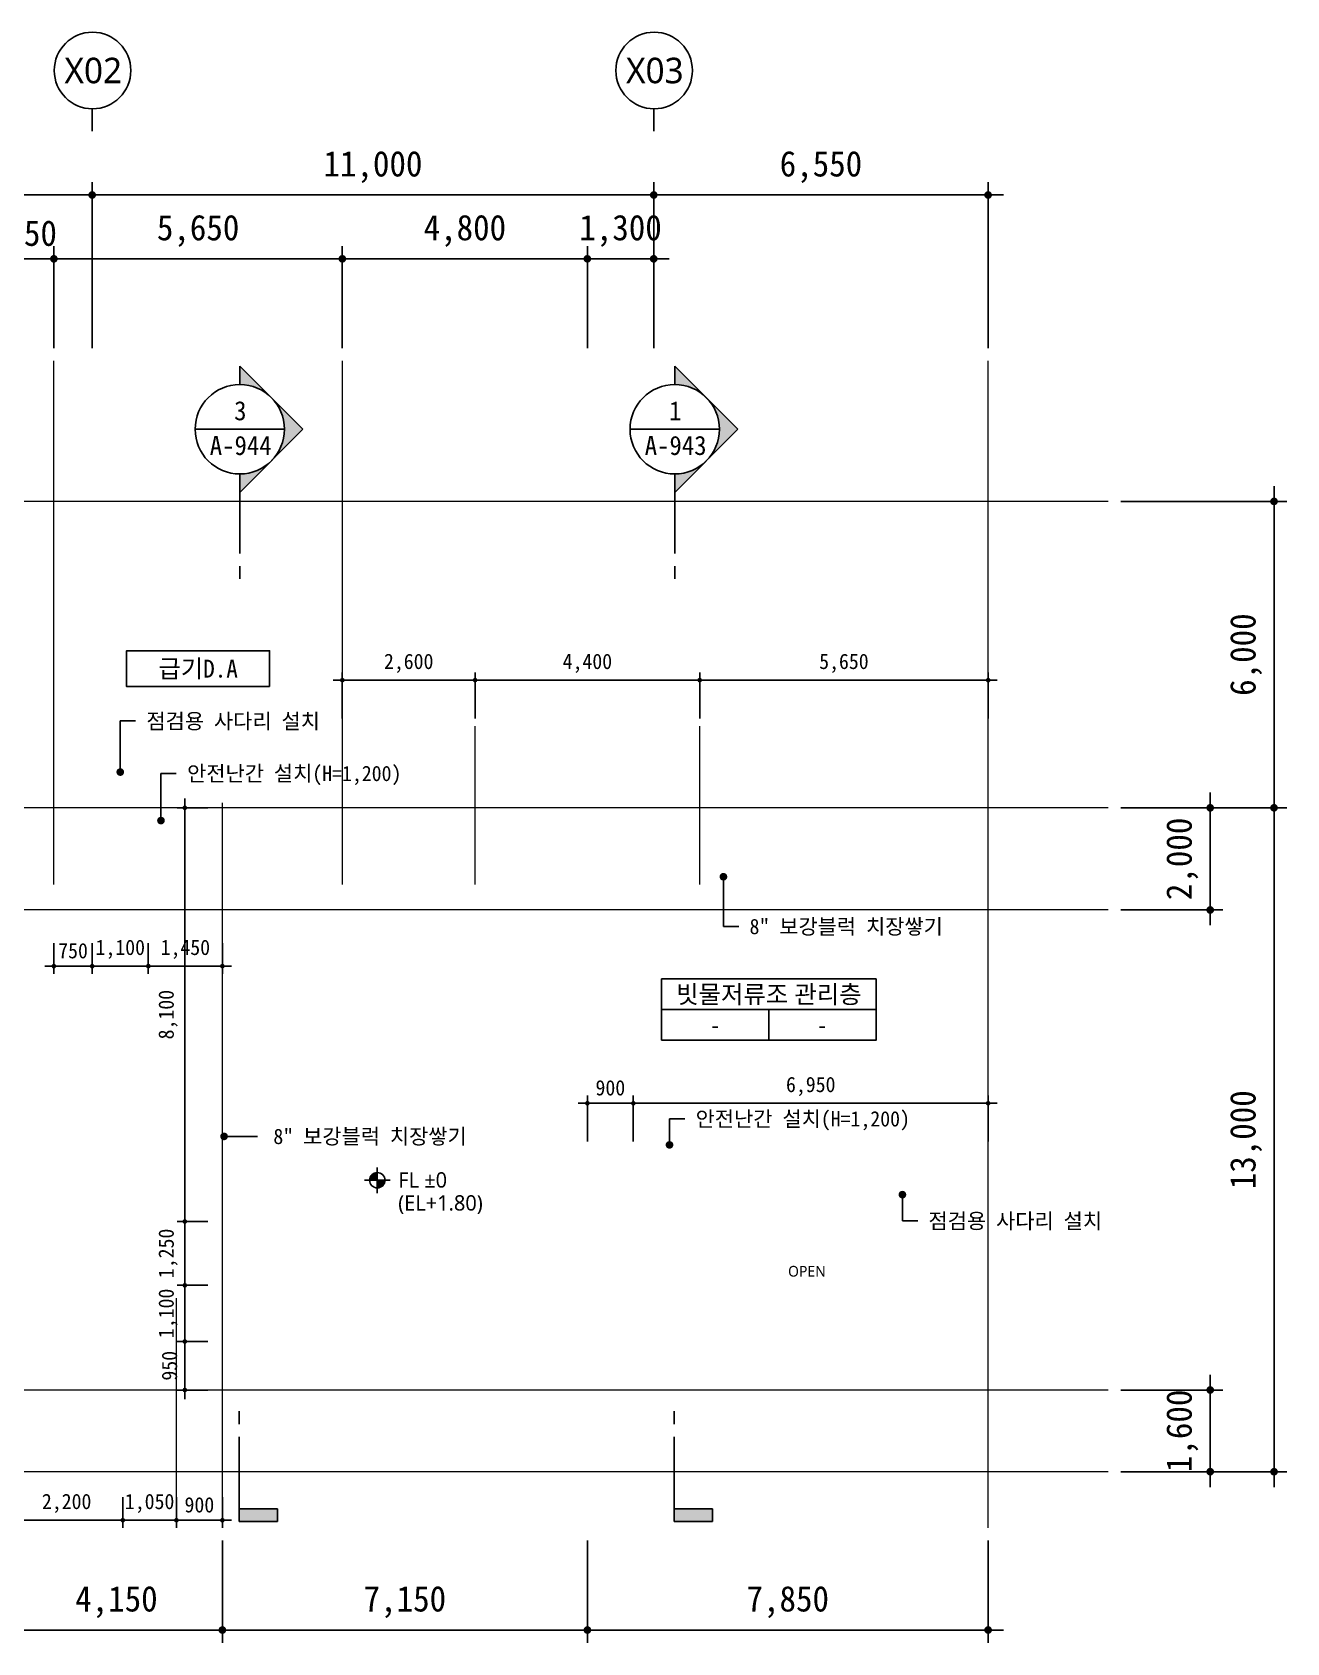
# Model space of a CAD drawing. Header units: inches. Extents: x 224105 to 519834, y 3350 to 70638.
# Drawn here: x 244917 to 269492, y 39100 to 70638 of the extents above; entities that cross this region are included whole.
import ezdxf
from ezdxf.enums import TextEntityAlignment as Align

# ---------------------------------------------------------------- set-up
doc = ezdxf.new("R2010")
doc.units = ezdxf.units.IN
doc.header["$MEASUREMENT"] = 0
doc.linetypes.add('CEN', pattern=[62, 60, -1, 0, -1])
doc.layers.get('0').update_dxf_attribs({"linetype": 'CONTINUOUS'})
for name, color, linetype, lineweight in [('A-AXIS-BUBL', 7, 'CONTINUOUS', 25), ('A-AXIS-LINE', 1, 'CEN', 15), ('A-DIMS', 7, 'CONTINUOUS', 25), ('A-MKXS-LEAD', 7, 'CONTINUOUS', 25), ('A-MKXS-MAK1', 3, 'CONTINUOUS', 25), ('A-MKXS-TEXT2', 7, 'CONTINUOUS', 25), ('A-MKXX-NAME', 3, 'CONTINUOUS', 25), ('A-MKXX-SYMB', 7, 'CONTINUOUS', 25), ('A-XXXX-SYMB', 7, 'CONTINUOUS', 25), ('A-XXXX-TXT2', 3, 'CONTINUOUS', 25)]:
    doc.layers.add(name, color=color, linetype=linetype, lineweight=lineweight)
doc.styles.add('HY울릉도L', font='H2GTRE.TTF')
doc.styles.add('돋움체', font='')
doc.styles.add('맑은고딕', font='malgun.ttf')
doc.styles.get('돋움체').set_extended_font_data('DotumChe')
doc.dimstyles.new('CDIM', dxfattribs={"dimtxt": 2, "dimasz": 0.6, "dimexe": 1, "dimexo": 1, "dimgap": 1, "dimtad": 1, "dimdec": 0, "dimrnd": 0.5, "dimzin": 0, "dimdsep": 32, "dimlunit": 6, "dimtxsty": 'HY울릉도L', "dimblk1": '_CIDOT', "dimblk2": '_CIDOT', "dimsah": 1, "dimcen": 4.5, "dimclrd": 2, "dimclre": 2, "dimclrt": 7, "dimadec": 0, "dimazin": 0, "dimtfac": 1, "dimtdec": 0, "dimtix": 1, "dimtmove": 2, "dimatfit": 1, "dimldrblk": '_CIDOT', "dimfxl": 1, "dimtolj": 1, "dimtzin": 0, "dimlwd": -1, "dimarcsym": 0})

# ---------------------------------------------------------------- blocks, each defined once
blk = doc.blocks.new('_CIDOT')
at = {"color": 0, "linetype": 'ByBlock'}
blk.add_line((2, 0), (-1, 0), dxfattribs=at)
at = {"color": 0, "linetype": 'ByBlock', "const_width": 0.5}
blk.add_lwpolyline([(-0.25, 0, 1), (0.25, 0, 1)], format="xyb", close=True, dxfattribs=at)
blk = doc.blocks.new('*D14')
at = {"layer": 'A-DIMS', "lineweight": -2, "transparency": 16777216}
for p, q in [((247742, 41950), (247742, 41350)), ((248642, 41950), (248642, 41350))]:
    blk.add_line(p, q, dxfattribs=at)
at = {"layer": 'A-DIMS', "transparency": 16777216}
blk.add_line((247832, 41500), (248552, 41500), dxfattribs=at)
at = {"layer": 'A-DIMS', "transparency": 16777216, "xscale": 90, "yscale": 90, "zscale": 90, "rotation": 180}
blk.add_blockref('_CIDOT', (247742, 41500), dxfattribs=at)
at = {"layer": 'A-DIMS', "transparency": 16777216, "xscale": 90, "yscale": 90, "zscale": 90}
blk.add_blockref('_CIDOT', (248642, 41500), dxfattribs=at)
at = {"layer": 'A-DIMS', "color": 3, "transparency": 16777216, "insert": (248192, 41800), "char_height": 300, "attachment_point": 5, "style": '돋움체'}
blk.add_mtext('\\A1;900', dxfattribs=at)
blk = doc.blocks.new('*D15')
at = {"layer": 'A-DIMS', "lineweight": -2, "transparency": 16777216}
for p, q in [((255792, 48915), (255792, 49815)), ((256692, 48915), (256692, 49815))]:
    blk.add_line(p, q, dxfattribs=at)
at = {"layer": 'A-DIMS', "transparency": 16777216}
blk.add_line((255882, 49665), (256602, 49665), dxfattribs=at)
at = {"layer": 'A-DIMS', "transparency": 16777216, "xscale": 90, "yscale": 90, "zscale": 90, "rotation": 180}
blk.add_blockref('_CIDOT', (255792, 49665), dxfattribs=at)
at = {"layer": 'A-DIMS', "transparency": 16777216, "xscale": 90, "yscale": 90, "zscale": 90}
blk.add_blockref('_CIDOT', (256692, 49665), dxfattribs=at)
at = {"layer": 'A-DIMS', "color": 3, "transparency": 16777216, "insert": (256242, 49966), "char_height": 300, "attachment_point": 5, "style": '돋움체'}
blk.add_mtext('\\A1;900', dxfattribs=at)
blk = doc.blocks.new('*D16')
at = {"layer": 'A-DIMS', "lineweight": -2, "transparency": 16777216}
for p, q in [((256692, 48915), (256692, 49815)), ((263642, 48915), (263642, 49815))]:
    blk.add_line(p, q, dxfattribs=at)
at = {"layer": 'A-DIMS', "transparency": 16777216}
blk.add_line((263552, 49665), (256782, 49665), dxfattribs=at)
at = {"layer": 'A-DIMS', "transparency": 16777216, "xscale": 90, "yscale": 90, "zscale": 90, "rotation": 180}
blk.add_blockref('_CIDOT', (256692, 49665), dxfattribs=at)
at = {"layer": 'A-DIMS', "transparency": 16777216, "xscale": 90, "yscale": 90, "zscale": 90}
blk.add_blockref('_CIDOT', (263642, 49665), dxfattribs=at)
at = {"layer": 'A-DIMS', "color": 3, "transparency": 16777216, "insert": (260167, 49994), "char_height": 300, "attachment_point": 5, "style": '돋움체'}
blk.add_mtext('\\A1;6,950', dxfattribs=at)
blk = doc.blocks.new('*D17')
at = {"layer": 'A-DIMS', "lineweight": -2, "transparency": 16777216}
for p, q in [((253592, 57200), (253592, 58100)), ((257992, 57200), (257992, 58100))]:
    blk.add_line(p, q, dxfattribs=at)
at = {"layer": 'A-DIMS', "transparency": 16777216}
blk.add_line((257902, 57950), (253682, 57950), dxfattribs=at)
at = {"layer": 'A-DIMS', "transparency": 16777216, "xscale": 90, "yscale": 90, "zscale": 90, "rotation": 180}
blk.add_blockref('_CIDOT', (253592, 57950), dxfattribs=at)
at = {"layer": 'A-DIMS', "transparency": 16777216, "xscale": 90, "yscale": 90, "zscale": 90}
blk.add_blockref('_CIDOT', (257992, 57950), dxfattribs=at)
at = {"layer": 'A-DIMS', "color": 3, "transparency": 16777216, "insert": (255792, 58279), "char_height": 300, "attachment_point": 5, "style": '돋움체'}
blk.add_mtext('\\A1;4,400', dxfattribs=at)
blk = doc.blocks.new('*D18')
at = {"layer": 'A-DIMS', "lineweight": -2, "transparency": 16777216}
for p, q in [((250992, 57200), (250992, 58100)), ((253592, 57200), (253592, 58100))]:
    blk.add_line(p, q, dxfattribs=at)
at = {"layer": 'A-DIMS', "transparency": 16777216}
blk.add_line((251082, 57950), (253502, 57950), dxfattribs=at)
at = {"layer": 'A-DIMS', "transparency": 16777216, "xscale": 90, "yscale": 90, "zscale": 90, "rotation": 180}
blk.add_blockref('_CIDOT', (250992, 57950), dxfattribs=at)
at = {"layer": 'A-DIMS', "transparency": 16777216, "xscale": 90, "yscale": 90, "zscale": 90}
blk.add_blockref('_CIDOT', (253592, 57950), dxfattribs=at)
at = {"layer": 'A-DIMS', "color": 3, "transparency": 16777216, "insert": (252292, 58279), "char_height": 300, "attachment_point": 5, "style": '돋움체'}
blk.add_mtext('\\A1;2,600', dxfattribs=at)
blk = doc.blocks.new('*D19')
at = {"layer": 'A-DIMS', "lineweight": -2, "transparency": 16777216}
for p, q in [((257992, 57200), (257992, 58100)), ((263642, 57200), (263642, 58100))]:
    blk.add_line(p, q, dxfattribs=at)
at = {"layer": 'A-DIMS', "transparency": 16777216}
blk.add_line((258082, 57950), (263552, 57950), dxfattribs=at)
at = {"layer": 'A-DIMS', "transparency": 16777216, "xscale": 90, "yscale": 90, "zscale": 90, "rotation": 180}
blk.add_blockref('_CIDOT', (257992, 57950), dxfattribs=at)
at = {"layer": 'A-DIMS', "transparency": 16777216, "xscale": 90, "yscale": 90, "zscale": 90}
blk.add_blockref('_CIDOT', (263642, 57950), dxfattribs=at)
at = {"layer": 'A-DIMS', "color": 3, "transparency": 16777216, "insert": (260817, 58279), "char_height": 300, "attachment_point": 5, "style": '돋움체'}
blk.add_mtext('\\A1;5,650', dxfattribs=at)
blk = doc.blocks.new('*D22')
at = {"layer": 'A-DIMS', "lineweight": -2, "transparency": 16777216}
for p, q in [((247192, 52800), (247192, 52200)), ((248642, 52800), (248642, 52200))]:
    blk.add_line(p, q, dxfattribs=at)
at = {"layer": 'A-DIMS', "transparency": 16777216}
blk.add_line((248552, 52350), (247282, 52350), dxfattribs=at)
at = {"layer": 'A-DIMS', "transparency": 16777216, "xscale": 90, "yscale": 90, "zscale": 90, "rotation": 180}
blk.add_blockref('_CIDOT', (247192, 52350), dxfattribs=at)
at = {"layer": 'A-DIMS', "transparency": 16777216, "xscale": 90, "yscale": 90, "zscale": 90}
blk.add_blockref('_CIDOT', (248642, 52350), dxfattribs=at)
at = {"layer": 'A-DIMS', "color": 3, "transparency": 16777216, "insert": (247917, 52679), "char_height": 300, "attachment_point": 5, "style": '돋움체'}
blk.add_mtext('\\A1;1,450', dxfattribs=at)
blk = doc.blocks.new('*D25')
at = {"layer": 'A-DIMS', "lineweight": -2, "transparency": 16777216}
for p, q in [((235092, 64450), (235092, 67700)), ((246092, 64450), (246092, 67700))]:
    blk.add_line(p, q, dxfattribs=at)
at = {"layer": 'A-DIMS', "transparency": 16777216}
blk.add_line((245942, 67450), (235242, 67450), dxfattribs=at)
at = {"layer": 'A-DIMS', "transparency": 16777216, "xscale": 150, "yscale": 150, "zscale": 150, "rotation": 180}
blk.add_blockref('_CIDOT', (235092, 67450), dxfattribs=at)
at = {"layer": 'A-DIMS', "transparency": 16777216, "xscale": 150, "yscale": 150, "zscale": 150}
blk.add_blockref('_CIDOT', (246092, 67450), dxfattribs=at)
at = {"layer": 'A-DIMS', "color": 3, "transparency": 16777216, "insert": (240592, 67998), "char_height": 500, "attachment_point": 5, "style": '돋움체'}
blk.add_mtext('\\A1;11,000', dxfattribs=at)
blk = doc.blocks.new('*D26')
at = {"layer": 'A-DIMS', "lineweight": -2, "transparency": 16777216}
for p, q in [((246092, 64450), (246092, 67700)), ((257092, 64450), (257092, 67700))]:
    blk.add_line(p, q, dxfattribs=at)
at = {"layer": 'A-DIMS', "transparency": 16777216}
blk.add_line((246242, 67450), (256942, 67450), dxfattribs=at)
at = {"layer": 'A-DIMS', "transparency": 16777216, "xscale": 150, "yscale": 150, "zscale": 150, "rotation": 180}
blk.add_blockref('_CIDOT', (246092, 67450), dxfattribs=at)
at = {"layer": 'A-DIMS', "transparency": 16777216, "xscale": 150, "yscale": 150, "zscale": 150}
blk.add_blockref('_CIDOT', (257092, 67450), dxfattribs=at)
at = {"layer": 'A-DIMS', "color": 3, "transparency": 16777216, "insert": (251592, 67998), "char_height": 500, "attachment_point": 5, "style": '돋움체'}
blk.add_mtext('\\A1;11,000', dxfattribs=at)
blk = doc.blocks.new('*D27')
at = {"layer": 'A-DIMS', "lineweight": -2, "transparency": 16777216}
for p, q in [((257092, 64450), (257092, 67700)), ((263642, 64450), (263642, 67700))]:
    blk.add_line(p, q, dxfattribs=at)
at = {"layer": 'A-DIMS', "transparency": 16777216}
blk.add_line((263492, 67450), (257242, 67450), dxfattribs=at)
at = {"layer": 'A-DIMS', "transparency": 16777216, "xscale": 150, "yscale": 150, "zscale": 150, "rotation": 180}
blk.add_blockref('_CIDOT', (257092, 67450), dxfattribs=at)
at = {"layer": 'A-DIMS', "transparency": 16777216, "xscale": 150, "yscale": 150, "zscale": 150}
blk.add_blockref('_CIDOT', (263642, 67450), dxfattribs=at)
at = {"layer": 'A-DIMS', "color": 3, "transparency": 16777216, "insert": (260367, 67998), "char_height": 500, "attachment_point": 5, "style": '돋움체'}
blk.add_mtext('\\A1;6,550', dxfattribs=at)
blk = doc.blocks.new('*D31')
at = {"layer": 'A-DIMS', "lineweight": -2, "transparency": 16777216}
for p, q in [((266242, 55450), (269492, 55450)), ((266242, 42450), (269492, 42450))]:
    blk.add_line(p, q, dxfattribs=at)
at = {"layer": 'A-DIMS', "transparency": 16777216}
blk.add_line((269242, 42600), (269242, 55300), dxfattribs=at)
at = {"layer": 'A-DIMS', "transparency": 16777216, "xscale": 150, "yscale": 150, "zscale": 150}
for p, rotation in [((269242, 55450), 90), ((269242, 42450), 270)]:
    blk.add_blockref('_CIDOT', p, dxfattribs=dict(at, rotation=rotation))
at = {"layer": 'A-DIMS', "color": 3, "transparency": 16777216, "insert": (268695, 48950), "char_height": 500, "attachment_point": 5, "rotation": 90, "style": '돋움체'}
blk.add_mtext('\\A1;13,000', dxfattribs=at)
blk = doc.blocks.new('*D32')
at = {"layer": 'A-DIMS', "lineweight": -2, "transparency": 16777216}
for p, q in [((266242, 61450), (269492, 61450)), ((266242, 55450), (269492, 55450))]:
    blk.add_line(p, q, dxfattribs=at)
at = {"layer": 'A-DIMS', "transparency": 16777216}
blk.add_line((269242, 61300), (269242, 55600), dxfattribs=at)
at = {"layer": 'A-DIMS', "transparency": 16777216, "xscale": 150, "yscale": 150, "zscale": 150}
for p, rotation in [((269242, 61450), 90), ((269242, 55450), 270)]:
    blk.add_blockref('_CIDOT', p, dxfattribs=dict(at, rotation=rotation))
at = {"layer": 'A-DIMS', "color": 3, "transparency": 16777216, "insert": (268695, 58450), "char_height": 500, "attachment_point": 5, "rotation": 90, "style": '돋움체'}
blk.add_mtext('\\A1;6,000', dxfattribs=at)
blk = doc.blocks.new('*D33')
at = {"layer": 'A-DIMS', "transparency": 16777216}
for p, q in [((267992, 44200), (267992, 44350)), ((267992, 44050), (267992, 42450)), ((267992, 42300), (267992, 42150))]:
    blk.add_line(p, q, dxfattribs=at)
at = {"layer": 'A-DIMS', "lineweight": -2, "transparency": 16777216}
for p, q in [((266242, 44050), (268242, 44050)), ((266242, 42450), (268242, 42450))]:
    blk.add_line(p, q, dxfattribs=at)
at = {"layer": 'A-DIMS', "transparency": 16777216, "xscale": 150, "yscale": 150, "zscale": 150}
for p, rotation in [((267992, 44050), 270), ((267992, 42450), 90)]:
    blk.add_blockref('_CIDOT', p, dxfattribs=dict(at, rotation=rotation))
at = {"layer": 'A-DIMS', "color": 3, "transparency": 16777216, "insert": (267445, 43250), "char_height": 500, "attachment_point": 5, "rotation": 90, "style": '돋움체'}
blk.add_mtext('\\A1;1,600', dxfattribs=at)
blk = doc.blocks.new('*D34')
at = {"layer": 'A-DIMS', "transparency": 16777216}
for p, q in [((267992, 55600), (267992, 55750)), ((267992, 53450), (267992, 55450)), ((267992, 53300), (267992, 53150))]:
    blk.add_line(p, q, dxfattribs=at)
at = {"layer": 'A-DIMS', "lineweight": -2, "transparency": 16777216}
for p, q in [((266242, 55450), (268242, 55450)), ((266242, 53450), (268242, 53450))]:
    blk.add_line(p, q, dxfattribs=at)
at = {"layer": 'A-DIMS', "transparency": 16777216, "xscale": 150, "yscale": 150, "zscale": 150}
for p, rotation in [((267992, 55450), 270), ((267992, 53450), 90)]:
    blk.add_blockref('_CIDOT', p, dxfattribs=dict(at, rotation=rotation))
at = {"layer": 'A-DIMS', "color": 3, "transparency": 16777216, "insert": (267445, 54450), "char_height": 500, "attachment_point": 5, "rotation": 90, "style": '돋움체'}
blk.add_mtext('\\A1;2,000', dxfattribs=at)
blk = doc.blocks.new('*D36')
at = {"layer": 'A-DIMS', "lineweight": -2, "transparency": 16777216}
for p, q in [((244492, 41100), (244492, 39100)), ((248642, 41100), (248642, 39100))]:
    blk.add_line(p, q, dxfattribs=at)
at = {"layer": 'A-DIMS', "transparency": 16777216}
blk.add_line((244642, 39350), (248492, 39350), dxfattribs=at)
at = {"layer": 'A-DIMS', "transparency": 16777216, "xscale": 150, "yscale": 150, "zscale": 150, "rotation": 180}
blk.add_blockref('_CIDOT', (244492, 39350), dxfattribs=at)
at = {"layer": 'A-DIMS', "transparency": 16777216, "xscale": 150, "yscale": 150, "zscale": 150}
blk.add_blockref('_CIDOT', (248642, 39350), dxfattribs=at)
at = {"layer": 'A-DIMS', "color": 3, "transparency": 16777216, "insert": (246567, 39898), "char_height": 500, "attachment_point": 5, "style": '돋움체'}
blk.add_mtext('\\A1;4,150', dxfattribs=at)
blk = doc.blocks.new('*D37')
at = {"layer": 'A-DIMS', "lineweight": -2, "transparency": 16777216}
for p, q in [((255792, 41100), (255792, 39100)), ((263642, 41100), (263642, 39100))]:
    blk.add_line(p, q, dxfattribs=at)
at = {"layer": 'A-DIMS', "transparency": 16777216}
blk.add_line((263492, 39350), (255942, 39350), dxfattribs=at)
at = {"layer": 'A-DIMS', "transparency": 16777216, "xscale": 150, "yscale": 150, "zscale": 150, "rotation": 180}
blk.add_blockref('_CIDOT', (255792, 39350), dxfattribs=at)
at = {"layer": 'A-DIMS', "transparency": 16777216, "xscale": 150, "yscale": 150, "zscale": 150}
blk.add_blockref('_CIDOT', (263642, 39350), dxfattribs=at)
at = {"layer": 'A-DIMS', "color": 3, "transparency": 16777216, "insert": (259717, 39898), "char_height": 500, "attachment_point": 5, "style": '돋움체'}
blk.add_mtext('\\A1;7,850', dxfattribs=at)
blk = doc.blocks.new('*D43')
at = {"layer": 'A-DIMS', "lineweight": -2, "transparency": 16777216}
for p, q in [((244492, 64450), (244492, 66450)), ((245342, 64450), (245342, 66450))]:
    blk.add_line(p, q, dxfattribs=at)
at = {"layer": 'A-DIMS', "transparency": 16777216}
for p, q in [((244342, 66200), (244192, 66200)), ((244492, 66200), (245342, 66200)), ((245492, 66200), (245642, 66200))]:
    blk.add_line(p, q, dxfattribs=at)
at = {"layer": 'A-DIMS', "transparency": 16777216, "xscale": 150, "yscale": 150, "zscale": 150}
blk.add_blockref('_CIDOT', (244492, 66200), dxfattribs=at)
at = {"layer": 'A-DIMS', "transparency": 16777216, "xscale": 150, "yscale": 150, "zscale": 150, "rotation": 180}
blk.add_blockref('_CIDOT', (245342, 66200), dxfattribs=at)
at = {"layer": 'A-DIMS', "color": 3, "transparency": 16777216, "insert": (244917, 66700), "char_height": 500, "attachment_point": 5, "style": '돋움체'}
blk.add_mtext('\\A1;850', dxfattribs=at)
blk = doc.blocks.new('*D44')
at = {"layer": 'A-DIMS', "lineweight": -2, "transparency": 16777216}
for p, q in [((245342, 64450), (245342, 66450)), ((250992, 64450), (250992, 66450))]:
    blk.add_line(p, q, dxfattribs=at)
at = {"layer": 'A-DIMS', "transparency": 16777216}
blk.add_line((250842, 66200), (245492, 66200), dxfattribs=at)
at = {"layer": 'A-DIMS', "transparency": 16777216, "xscale": 150, "yscale": 150, "zscale": 150, "rotation": 180}
blk.add_blockref('_CIDOT', (245342, 66200), dxfattribs=at)
at = {"layer": 'A-DIMS', "transparency": 16777216, "xscale": 150, "yscale": 150, "zscale": 150}
blk.add_blockref('_CIDOT', (250992, 66200), dxfattribs=at)
at = {"layer": 'A-DIMS', "color": 3, "transparency": 16777216, "insert": (248167, 66748), "char_height": 500, "attachment_point": 5, "style": '돋움체'}
blk.add_mtext('\\A1;5,650', dxfattribs=at)
blk = doc.blocks.new('*D45')
at = {"layer": 'A-DIMS', "lineweight": -2, "transparency": 16777216}
for p, q in [((250992, 64450), (250992, 66450)), ((255792, 64450), (255792, 66450))]:
    blk.add_line(p, q, dxfattribs=at)
at = {"layer": 'A-DIMS', "transparency": 16777216}
blk.add_line((251142, 66200), (255642, 66200), dxfattribs=at)
at = {"layer": 'A-DIMS', "transparency": 16777216, "xscale": 150, "yscale": 150, "zscale": 150, "rotation": 180}
blk.add_blockref('_CIDOT', (250992, 66200), dxfattribs=at)
at = {"layer": 'A-DIMS', "transparency": 16777216, "xscale": 150, "yscale": 150, "zscale": 150}
blk.add_blockref('_CIDOT', (255792, 66200), dxfattribs=at)
at = {"layer": 'A-DIMS', "color": 3, "transparency": 16777216, "insert": (253392, 66748), "char_height": 500, "attachment_point": 5, "style": '돋움체'}
blk.add_mtext('\\A1;4,800', dxfattribs=at)
blk = doc.blocks.new('*D46')
at = {"layer": 'A-DIMS', "lineweight": -2, "transparency": 16777216}
for p, q in [((255792, 64450), (255792, 66450)), ((257092, 64450), (257092, 66450))]:
    blk.add_line(p, q, dxfattribs=at)
at = {"layer": 'A-DIMS', "transparency": 16777216}
for p, q in [((255642, 66200), (255492, 66200)), ((257092, 66200), (255792, 66200)), ((257242, 66200), (257392, 66200))]:
    blk.add_line(p, q, dxfattribs=at)
at = {"layer": 'A-DIMS', "transparency": 16777216, "xscale": 150, "yscale": 150, "zscale": 150}
blk.add_blockref('_CIDOT', (255792, 66200), dxfattribs=at)
at = {"layer": 'A-DIMS', "transparency": 16777216, "xscale": 150, "yscale": 150, "zscale": 150, "rotation": 180}
blk.add_blockref('_CIDOT', (257092, 66200), dxfattribs=at)
at = {"layer": 'A-DIMS', "color": 3, "transparency": 16777216, "insert": (256442, 66748), "char_height": 500, "attachment_point": 5, "style": '돋움체'}
blk.add_mtext('\\A1;1,300', dxfattribs=at)
blk = doc.blocks.new('*D47')
at = {"layer": 'A-DIMS', "lineweight": -2, "transparency": 16777216}
for p, q in [((248357, 55450), (247757, 55450)), ((248357, 47350), (247757, 47350))]:
    blk.add_line(p, q, dxfattribs=at)
at = {"layer": 'A-DIMS', "transparency": 16777216}
blk.add_line((247907, 47440), (247907, 55360), dxfattribs=at)
at = {"layer": 'A-DIMS', "transparency": 16777216, "xscale": 90, "yscale": 90, "zscale": 90}
for p, rotation in [((247907, 55450), 90), ((247907, 47350), 270)]:
    blk.add_blockref('_CIDOT', p, dxfattribs=dict(at, rotation=rotation))
at = {"layer": 'A-DIMS', "color": 3, "transparency": 16777216, "insert": (247579, 51400), "char_height": 300, "attachment_point": 5, "rotation": 90, "style": '돋움체'}
blk.add_mtext('\\A1;8,100', dxfattribs=at)
blk = doc.blocks.new('*D48')
at = {"layer": 'A-DIMS', "lineweight": -2, "transparency": 16777216}
for p, q in [((248357, 47350), (247757, 47350)), ((248357, 46100), (247757, 46100))]:
    blk.add_line(p, q, dxfattribs=at)
at = {"layer": 'A-DIMS', "transparency": 16777216}
for p, q in [((247907, 47440), (247907, 47530)), ((247907, 47350), (247907, 46100)), ((247907, 46010), (247907, 45920))]:
    blk.add_line(p, q, dxfattribs=at)
at = {"layer": 'A-DIMS', "transparency": 16777216, "xscale": 90, "yscale": 90, "zscale": 90}
for p, rotation in [((247907, 47350), 270), ((247907, 46100), 90)]:
    blk.add_blockref('_CIDOT', p, dxfattribs=dict(at, rotation=rotation))
at = {"layer": 'A-DIMS', "color": 3, "transparency": 16777216, "insert": (247579, 46725), "char_height": 300, "attachment_point": 5, "rotation": 90, "style": '돋움체'}
blk.add_mtext('\\A1;1,250', dxfattribs=at)
blk = doc.blocks.new('*D49')
at = {"layer": 'A-DIMS', "lineweight": -2, "transparency": 16777216}
for p, q in [((248357, 46100), (247757, 46100)), ((248357, 45000), (247757, 45000))]:
    blk.add_line(p, q, dxfattribs=at)
at = {"layer": 'A-DIMS', "transparency": 16777216}
for p, q in [((247907, 46190), (247907, 46280)), ((247907, 46100), (247907, 45000)), ((247907, 44910), (247907, 44820))]:
    blk.add_line(p, q, dxfattribs=at)
at = {"layer": 'A-DIMS', "transparency": 16777216, "xscale": 90, "yscale": 90, "zscale": 90}
for p, rotation in [((247907, 46100), 270), ((247907, 45000), 90)]:
    blk.add_blockref('_CIDOT', p, dxfattribs=dict(at, rotation=rotation))
at = {"layer": 'A-DIMS', "color": 3, "transparency": 16777216, "insert": (247579, 45550), "char_height": 300, "attachment_point": 5, "rotation": 90, "style": '돋움체'}
blk.add_mtext('\\A1;1,100', dxfattribs=at)
blk = doc.blocks.new('*D50')
at = {"layer": 'A-DIMS', "lineweight": -2, "transparency": 16777216}
for p, q in [((248357, 45000), (247757, 45000)), ((248357, 44050), (247757, 44050))]:
    blk.add_line(p, q, dxfattribs=at)
at = {"layer": 'A-DIMS', "transparency": 16777216}
blk.add_line((247907, 44140), (247907, 44910), dxfattribs=at)
at = {"layer": 'A-DIMS', "transparency": 16777216, "xscale": 90, "yscale": 90, "zscale": 90}
for p, rotation in [((247907, 45000), 90), ((247907, 44050), 270)]:
    blk.add_blockref('_CIDOT', p, dxfattribs=dict(at, rotation=rotation))
at = {"layer": 'A-DIMS', "color": 3, "transparency": 16777216, "insert": (247607, 44525), "char_height": 300, "attachment_point": 5, "rotation": 90, "style": '돋움체'}
blk.add_mtext('\\A1;950', dxfattribs=at)
blk = doc.blocks.new('*D75')
at = {"layer": 'A-DIMS', "lineweight": -2, "transparency": 16777216}
for p, q in [((246092, 52800), (246092, 52200)), ((247192, 52800), (247192, 52200))]:
    blk.add_line(p, q, dxfattribs=at)
at = {"layer": 'A-DIMS', "transparency": 16777216}
for p, q in [((246002, 52350), (245912, 52350)), ((246092, 52350), (247192, 52350)), ((247282, 52350), (247372, 52350))]:
    blk.add_line(p, q, dxfattribs=at)
at = {"layer": 'A-DIMS', "transparency": 16777216, "xscale": 90, "yscale": 90, "zscale": 90}
blk.add_blockref('_CIDOT', (246092, 52350), dxfattribs=at)
at = {"layer": 'A-DIMS', "transparency": 16777216, "xscale": 90, "yscale": 90, "zscale": 90, "rotation": 180}
blk.add_blockref('_CIDOT', (247192, 52350), dxfattribs=at)
at = {"layer": 'A-DIMS', "color": 3, "transparency": 16777216, "insert": (246642, 52679), "char_height": 300, "attachment_point": 5, "style": '돋움체'}
blk.add_mtext('\\A1;1,100', dxfattribs=at)
blk = doc.blocks.new('*D76')
at = {"layer": 'A-DIMS', "lineweight": -2, "transparency": 16777216}
for p, q in [((245342, 52800), (245342, 52200)), ((246092, 52800), (246092, 52200))]:
    blk.add_line(p, q, dxfattribs=at)
at = {"layer": 'A-DIMS', "transparency": 16777216}
for p, q in [((245252, 52350), (245162, 52350)), ((246092, 52350), (245342, 52350)), ((246182, 52350), (246272, 52350))]:
    blk.add_line(p, q, dxfattribs=at)
at = {"layer": 'A-DIMS', "transparency": 16777216, "xscale": 90, "yscale": 90, "zscale": 90}
blk.add_blockref('_CIDOT', (245342, 52350), dxfattribs=at)
at = {"layer": 'A-DIMS', "transparency": 16777216, "xscale": 90, "yscale": 90, "zscale": 90, "rotation": 180}
blk.add_blockref('_CIDOT', (246092, 52350), dxfattribs=at)
at = {"layer": 'A-DIMS', "color": 3, "transparency": 16777216, "insert": (245717, 52650), "char_height": 300, "attachment_point": 5, "style": '돋움체'}
blk.add_mtext('\\A1;750', dxfattribs=at)
blk = doc.blocks.new('*D78')
at = {"layer": 'A-DIMS', "lineweight": -2, "transparency": 16777216}
for p, q in [((248642, 41100), (248642, 39100)), ((255792, 41100), (255792, 39100))]:
    blk.add_line(p, q, dxfattribs=at)
at = {"layer": 'A-DIMS', "transparency": 16777216}
blk.add_line((255642, 39350), (248792, 39350), dxfattribs=at)
at = {"layer": 'A-DIMS', "transparency": 16777216, "xscale": 150, "yscale": 150, "zscale": 150, "rotation": 180}
blk.add_blockref('_CIDOT', (248642, 39350), dxfattribs=at)
at = {"layer": 'A-DIMS', "transparency": 16777216, "xscale": 150, "yscale": 150, "zscale": 150}
blk.add_blockref('_CIDOT', (255792, 39350), dxfattribs=at)
at = {"layer": 'A-DIMS', "color": 3, "transparency": 16777216, "insert": (252217, 39898), "char_height": 500, "attachment_point": 5, "style": '돋움체'}
blk.add_mtext('\\A1;7,150', dxfattribs=at)
blk = doc.blocks.new('*D159')
at = {"layer": 'A-DIMS', "lineweight": -2, "transparency": 16777216}
for p, q in [((244492, 41950), (244492, 41350)), ((246692, 41950), (246692, 41350))]:
    blk.add_line(p, q, dxfattribs=at)
at = {"layer": 'A-DIMS', "transparency": 16777216}
blk.add_line((244582, 41500), (246602, 41500), dxfattribs=at)
at = {"layer": 'A-DIMS', "transparency": 16777216, "xscale": 90, "yscale": 90, "zscale": 90, "rotation": 180}
blk.add_blockref('_CIDOT', (244492, 41500), dxfattribs=at)
at = {"layer": 'A-DIMS', "transparency": 16777216, "xscale": 90, "yscale": 90, "zscale": 90}
blk.add_blockref('_CIDOT', (246692, 41500), dxfattribs=at)
at = {"layer": 'A-DIMS', "color": 3, "transparency": 16777216, "insert": (245592, 41829), "char_height": 300, "attachment_point": 5, "style": '돋움체'}
blk.add_mtext('\\A1;2,200', dxfattribs=at)
blk = doc.blocks.new('*D160')
at = {"layer": 'A-DIMS', "lineweight": -2, "transparency": 16777216}
for p, q in [((246692, 41950), (246692, 41350)), ((247742, 41950), (247742, 41350))]:
    blk.add_line(p, q, dxfattribs=at)
at = {"layer": 'A-DIMS', "transparency": 16777216}
for p, q in [((246602, 41500), (246512, 41500)), ((246692, 41500), (247742, 41500)), ((247832, 41500), (247922, 41500))]:
    blk.add_line(p, q, dxfattribs=at)
at = {"layer": 'A-DIMS', "transparency": 16777216, "xscale": 90, "yscale": 90, "zscale": 90}
blk.add_blockref('_CIDOT', (246692, 41500), dxfattribs=at)
at = {"layer": 'A-DIMS', "transparency": 16777216, "xscale": 90, "yscale": 90, "zscale": 90, "rotation": 180}
blk.add_blockref('_CIDOT', (247742, 41500), dxfattribs=at)
at = {"layer": 'A-DIMS', "color": 3, "transparency": 16777216, "insert": (247217, 41829), "char_height": 300, "attachment_point": 5, "style": '돋움체'}
blk.add_mtext('\\A1;1,050', dxfattribs=at)

msp = doc.modelspace()

# ---------------------------------------------------------------- hatches: boundary and pattern name
at = {"layer": 'A-MKXS-MAK1'}
h = msp.add_hatch(color=256, dxfattribs=at)
h.paths.add_polyline_path([(250221.1, 62862.6), (249602.4, 62243.9, 0.4142136), (249602.4, 63481.3)])
h.paths.add_polyline_path([(249602.4, 62243.9), (248983.6, 61625.2), (248983.6, 61987.6, 0.1989124)])
h.paths.add_polyline_path([(249602.4, 63481.3, 0.1989124), (248983.6, 63737.6), (248983.6, 64100)])
h = msp.add_hatch(color=256, dxfattribs=at)
h.paths.add_polyline_path([(258740.8, 62862.6), (258122, 62243.9, 0.4142136), (258122, 63481.3)])
h.paths.add_polyline_path([(258122, 62243.9), (257503.3, 61625.2), (257503.3, 61987.6, 0.1989124)])
h.paths.add_polyline_path([(258122, 63481.3, 0.1989124), (257503.3, 63737.6), (257503.3, 64100)])
for points in [[(249721.8, 41725), (249721.8, 41475), (248971.8, 41475), (248971.8, 41725)], [(258241.5, 41725), (258241.5, 41475), (257491.5, 41475), (257491.5, 41725)]]:
    msp.add_hatch(color=256, dxfattribs=at).paths.add_polyline_path(points)
at = {"layer": 'A-XXXX-SYMB'}
h = msp.add_hatch(color=256, dxfattribs=at)
h.paths.add_polyline_path([(251676.7, 48306.9, 0.4142136), (251526.7, 48156.9), (251676.7, 48156.9)])
h.paths.add_polyline_path([(251826.7, 48156.9), (251676.7, 48156.9), (251676.7, 48006.9, 0.4142136)])

# ---------------------------------------------------------------- linework, layer by layer
at = {"layer": 'A-AXIS-BUBL', "ltscale": 0.2}
for p, q in [((246092.2, 68700), (246092.2, 69137.6)), ((257092.2, 68700), (257092.2, 69137.6))]:
    msp.add_line(p, q, dxfattribs=at)
for centre in [(246099.6, 69887.5), (257099.6, 69887.5)]:
    msp.add_circle(centre, 750, dxfattribs=at)
at = {"layer": 'A-AXIS-LINE'}
for p, q in [((245342.2, 53950), (245342.2, 64200)), ((250992.2, 53950), (250992.2, 64200)), ((263642.2, 41350), (263642.2, 64200)), ((265992.2, 61450), (230542.2, 61450)), ((253592.2, 53950), (253592.2, 57050)), ((257992.2, 53950), (257992.2, 57050)), ((248642.2, 41350), (248642.2, 55550)), ((265992.2, 55450), (230542.2, 55450)), ((265992.2, 53450), (230542.2, 53450)), ((247742.2, 41350), (247742.2, 45850)), ((265992.2, 44050), (230542.2, 44050)), ((265992.2, 42450), (230542.2, 42450))]:
    msp.add_line(p, q, dxfattribs=at)
at = {"layer": 'A-MKXS-LEAD'}
for p, q in [((246642.2, 57153.8), (246942.2, 57153.8)), ((246642.2, 56150), (246642.2, 57153.8)), ((247439.7, 56123.2), (247739.7, 56123.2)), ((247439.7, 55200), (247439.7, 56123.2)), ((258456.9, 54100), (258456.9, 53126.4)), ((258456.9, 53126.4), (258756.9, 53126.4)), ((257400.7, 49360.4), (257700.7, 49360.4)), ((257400.7, 48850), (257400.7, 49360.4)), ((248675.6, 49015.9), (249330, 49015.9)), ((261962.4, 47875.1), (261962.4, 47360.4)), ((261962.4, 47360.4), (262262.4, 47360.4))]:
    msp.add_line(p, q, dxfattribs=at)
at = {"layer": 'A-MKXS-LEAD', "const_width": 75}
for points in [[(246642.2, 56112.5, 1), (246642.2, 56187.5, 1)], [(247439.7, 55237.5, -1), (247439.7, 55162.5, -1)], [(258456.9, 54137.5, -1), (258456.9, 54062.5, -1)], [(248638.1, 49015.9, -1), (248713.1, 49015.9, -1)], [(257400.7, 48887.5, -1), (257400.7, 48812.5, -1)], [(261962.4, 47912.6, -1), (261962.4, 47837.6, -1)]]:
    msp.add_lwpolyline(points, format="xyb", close=True, dxfattribs=at)
at = {"layer": 'A-MKXS-MAK1'}
for p, q in [((248983.6, 64100), (250221.1, 62862.6)), ((248983.6, 63737.6), (248983.6, 64100)), ((257503.3, 64100), (258740.8, 62862.6)), ((257503.3, 63737.6), (257503.3, 64100)), ((249858.6, 62862.6), (248108.6, 62862.6)), ((248983.6, 61625.2), (250221.1, 62862.6)), ((258378.3, 62862.6), (256628.3, 62862.6)), ((257503.3, 61625.2), (258740.8, 62862.6)), ((248983.6, 60430.7), (248983.6, 61987.6)), ((257503.3, 60430.7), (257503.3, 61987.6)), ((248983.6, 59930.7), (248983.6, 60180.7)), ((257503.3, 59930.7), (257503.3, 60180.7)), ((248971.8, 43382.5), (248971.8, 43632.5)), ((257491.5, 43382.5), (257491.5, 43632.5)), ((248971.8, 41475), (248971.8, 43132.5)), ((257491.5, 41475), (257491.5, 43132.5)), ((248971.8, 41725), (249721.8, 41725)), ((249721.8, 41475), (249721.8, 41725)), ((257491.5, 41725), (258241.5, 41725)), ((258241.5, 41475), (258241.5, 41725)), ((248971.8, 41475), (249721.8, 41475)), ((257491.5, 41475), (258241.5, 41475))]:
    msp.add_line(p, q, dxfattribs=at)
for centre in [(248983.6, 62862.6), (257503.3, 62862.6)]:
    msp.add_circle(centre, 875, dxfattribs=at)
at = {"layer": 'A-MKXX-SYMB'}
msp.add_line((259347, 51498.1), (259347, 50898.1), dxfattribs=at)
for points in [[(249567.2, 57825), (246767.2, 57825), (246767.2, 58525), (249567.2, 58525)], [(257247, 51498.1), (261447, 51498.1), (261447, 52098.1), (257247, 52098.1)], [(257247, 50898.1), (261447, 50898.1), (261447, 51498.1), (257247, 51498.1)]]:
    msp.add_lwpolyline(points, close=True, dxfattribs=at)
at = {"layer": 'A-XXXX-SYMB'}
for p, q in [((251676.7, 48406.9), (251676.7, 47906.9)), ((251426.7, 48156.9), (251926.7, 48156.9))]:
    msp.add_line(p, q, dxfattribs=at)
msp.add_circle((251676.7, 48156.9), 150, dxfattribs=at)

# ---------------------------------------------------------------- texts
at = {"layer": 'A-MKXS-TEXT2', "style": '돋움체'}
for s, p in [('3', (248994.1, 63223.2)), ('1', (257513.8, 63223.2)), ('A-944', (249001.3, 62543.3)), ('A-943', (257521, 62543.3))]:
    msp.add_text(s, height=375, dxfattribs=at).set_placement(p, align=Align.MIDDLE)
at = {"layer": 'A-MKXX-NAME', "style": '맑은고딕'}
for s, height, p in [('빗물저류조 관리층', 350, (259347, 51798.1)), ('-', 350, (258293.2, 51198.1)), ('-', 350, (260393.2, 51198.1)), ('OPEN', 210, (260092.2, 46375))]:
    msp.add_text(s, height=height, dxfattribs=at).set_placement(p, align=Align.MIDDLE_CENTER)
at = {"layer": 'A-XXXX-TXT2', "ltscale": 0.2, "style": '맑은고딕'}
for s, p in [('X02', (246113.5, 69887.9)), ('X03', (257113.5, 69887.9))]:
    msp.add_text(s, height=500, dxfattribs=at).set_placement(p, align=Align.MIDDLE_CENTER)
at = {"layer": 'A-XXXX-TXT2', "style": '돋움체'}
msp.add_text('급기D.A', height=350, dxfattribs=at).set_placement((248167.2, 58175), align=Align.MIDDLE_CENTER)
at = {"layer": 'A-XXXX-TXT2'}
for s, style, p in [('점검용 사다리 설치', '돋움체', (247153.7, 57147.4)), ('안전난간 설치(H=1,200)', '돋움체', (247951.2, 56123.2)), ('8" 보강블럭 치장쌓기', '돋움체', (258968.4, 53126.4)), ('안전난간 설치(H=1,200)', '돋움체', (257912.2, 49360.4)), ('8" 보강블럭 치장쌓기', '돋움체', (249641.5, 49015.9)), ('FL %%P0', '맑은고딕', (252087.1, 48163.9)), ('(EL+1.80)', '맑은고딕', (252087.1, 47713.9)), ('점검용 사다리 설치', '돋움체', (262473.9, 47360.4))]:
    msp.add_text(s, height=300, dxfattribs=dict(at, style=style)).set_placement(p, align=Align.MIDDLE_LEFT)

# ---------------------------------------------------------------- dimensions: what is measured, and where the dimension line sits
at = {"layer": 'A-DIMS'}
for base, p1, p2, angle, override, picture, middle in [((235092.2, 67450), (246092.2, 64200), (235092.2, 64200), 180, {"dimscale": 250, "dimtxsty": '돋움체', "dimclrd": 256, "dimclre": 256, "dimclrt": 3}, '*D25', (240592.2, 67997.6)), ((257092.2, 67450), (263642.2, 64200), (257092.2, 64200), 180, {"dimscale": 250, "dimtxsty": '돋움체', "dimclrd": 256, "dimclre": 256, "dimclrt": 3}, '*D27', (260367.2, 67997.6)), ((245342.2, 66200), (250992.2, 64200), (245342.2, 64200), 180, {"dimscale": 250, "dimtxsty": '돋움체', "dimclrd": 256, "dimclre": 256, "dimclrt": 3}, '*D44', (248167.2, 66747.6)), ((255792.2, 66200), (257092.2, 64200), (255792.2, 64200), 180, {"dimscale": 250, "dimtxsty": '돋움체', "dimclrd": 256, "dimclre": 256, "dimclrt": 3}, '*D46', (256442.2, 66747.6)), ((269242.2, 55450), (265992.2, 61450), (265992.2, 55450), 270, {"dimscale": 250, "dimtxsty": '돋움체', "dimclrd": 256, "dimclre": 256, "dimclrt": 3}, '*D32', (268694.6, 58450)), ((253592.2, 57950), (257992.2, 57050), (253592.2, 57050), 180, {"dimscale": 150, "dimtxsty": '돋움체', "dimclrd": 256, "dimclre": 256, "dimclrt": 3}, '*D17', (255792.2, 58278.6)), ((247907.2, 55450), (248507.2, 47350), (248507.2, 55450), 90, {"dimscale": 150, "dimtxsty": '돋움체', "dimclrd": 256, "dimclre": 256, "dimclrt": 3}, '*D47', (247578.7, 51400)), ((269242.2, 55450), (265992.2, 42450), (265992.2, 55450), 90, {"dimscale": 250, "dimtxsty": '돋움체', "dimclrd": 256, "dimclre": 256, "dimclrt": 3}, '*D31', (268694.6, 48950)), ((267992.2, 55450), (265992.2, 53450), (265992.2, 55450), 90, {"dimscale": 250, "dimtxsty": '돋움체', "dimclrd": 256, "dimclre": 256, "dimclrt": 3}, '*D34', (267444.6, 54450)), ((245342.2, 52350), (246092.2, 52950), (245342.2, 52950), 180, {"dimscale": 150, "dimtxsty": '돋움체', "dimclrd": 256, "dimclre": 256, "dimclrt": 3}, '*D76', (245717.2, 52650.2)), ((247192.2, 52350), (248642.2, 52950), (247192.2, 52950), 180, {"dimscale": 150, "dimtxsty": '돋움체', "dimclrd": 256, "dimclre": 256, "dimclrt": 3}, '*D22', (247917.2, 52678.6)), ((256692.2, 49665.3), (263642.2, 48765.3), (256692.2, 48765.3), 180, {"dimscale": 150, "dimtxsty": '돋움체', "dimclrd": 256, "dimclre": 256, "dimclrt": 3}, '*D16', (260167.2, 49993.9)), ((247907.2, 46100), (248507.2, 47350), (248507.2, 46100), 270, {"dimscale": 150, "dimtxsty": '돋움체', "dimclrd": 256, "dimclre": 256, "dimclrt": 3}, '*D48', (247578.7, 46725)), ((247907.2, 45000), (248507.2, 46100), (248507.2, 45000), 270, {"dimscale": 150, "dimtxsty": '돋움체', "dimclrd": 256, "dimclre": 256, "dimclrt": 3}, '*D49', (247578.7, 45550)), ((247907.2, 45000), (248507.2, 44050), (248507.2, 45000), 90, {"dimscale": 150, "dimtxsty": '돋움체', "dimclrd": 256, "dimclre": 256, "dimclrt": 3}, '*D50', (247607, 44525)), ((267992.2, 42450), (265992.2, 44050), (265992.2, 42450), 270, {"dimscale": 250, "dimtxsty": '돋움체', "dimclrd": 256, "dimclre": 256, "dimclrt": 3}, '*D33', (267444.6, 43250)), ((248642.2, 39350), (255792.2, 41350), (248642.2, 41350), 180, {"dimscale": 250, "dimtxsty": '돋움체', "dimclrd": 256, "dimclre": 256, "dimclrt": 3}, '*D78', (252217.2, 39897.6)), ((255792.2, 39350), (263642.2, 41350), (255792.2, 41350), 180, {"dimscale": 250, "dimtxsty": '돋움체', "dimclrd": 256, "dimclre": 256, "dimclrt": 3}, '*D37', (259717.2, 39897.6))]:
    dim = msp.add_linear_dim(base=base, p1=p1, p2=p2, angle=angle, dimstyle='CDIM', override=override, dxfattribs=at)
    dim.commit()
    dim.dimension.update_dxf_attribs({"geometry": picture, "text_midpoint": middle})
for base, p1, p2, override, picture, middle in [((257092.2, 67450), (246092.2, 64200), (257092.2, 64200), {"dimscale": 250, "dimtxsty": '돋움체', "dimclrd": 256, "dimclre": 256, "dimclrt": 3}, '*D26', (251592.2, 67997.6)), ((245342.2, 66200), (244492.2, 64200), (245342.2, 64200), {"dimscale": 250, "dimtxsty": '돋움체', "dimclrd": 256, "dimclre": 256, "dimclrt": 3}, '*D43', (244917.2, 66700.4)), ((255792.2, 66200), (250992.2, 64200), (255792.2, 64200), {"dimscale": 250, "dimtxsty": '돋움체', "dimclrd": 256, "dimclre": 256, "dimclrt": 3}, '*D45', (253392.2, 66747.6)), ((253592.2, 57950), (250992.2, 57050), (253592.2, 57050), {"dimscale": 150, "dimtxsty": '돋움체', "dimclrd": 256, "dimclre": 256, "dimclrt": 3}, '*D18', (252292.2, 58278.6)), ((263642.2, 57950), (257992.2, 57050), (263642.2, 57050), {"dimscale": 150, "dimtxsty": '돋움체', "dimclrd": 256, "dimclre": 256, "dimclrt": 3}, '*D19', (260817.2, 58278.6)), ((247192.2, 52350), (246092.2, 52950), (247192.2, 52950), {"dimscale": 150, "dimtxsty": '돋움체', "dimclrd": 256, "dimclre": 256, "dimclrt": 3}, '*D75', (246642.2, 52678.6)), ((256692.2, 49665.3), (255792.2, 48765.3), (256692.2, 48765.3), {"dimscale": 150, "dimtxsty": '돋움체', "dimclrd": 256, "dimclre": 256, "dimclrt": 3}, '*D15', (256242.2, 49965.5)), ((246692.2, 41500), (244492.2, 42100), (246692.2, 42100), {"dimscale": 150, "dimtxsty": '돋움체', "dimclrd": 256, "dimclre": 256, "dimclrt": 3}, '*D159', (245592.2, 41828.6)), ((247742.2, 41500), (246692.2, 42100), (247742.2, 42100), {"dimscale": 150, "dimtxsty": '돋움체', "dimclrd": 256, "dimclre": 256, "dimclrt": 3}, '*D160', (247217.2, 41828.6)), ((248642.2, 41500), (247742.2, 42100), (248642.2, 42100), {"dimscale": 150, "dimtxsty": '돋움체', "dimclrd": 256, "dimclre": 256, "dimclrt": 3}, '*D14', (248192.2, 41800.2)), ((248642.2, 39350), (244492.2, 41350), (248642.2, 41350), {"dimscale": 250, "dimtxsty": '돋움체', "dimclrd": 256, "dimclre": 256, "dimclrt": 3}, '*D36', (246567.2, 39897.6))]:
    dim = msp.add_linear_dim(base=base, p1=p1, p2=p2, dimstyle='CDIM', override=override, dxfattribs=at)
    dim.commit()
    dim.dimension.update_dxf_attribs({"geometry": picture, "text_midpoint": middle})

doc.saveas('drawing.dxf')
